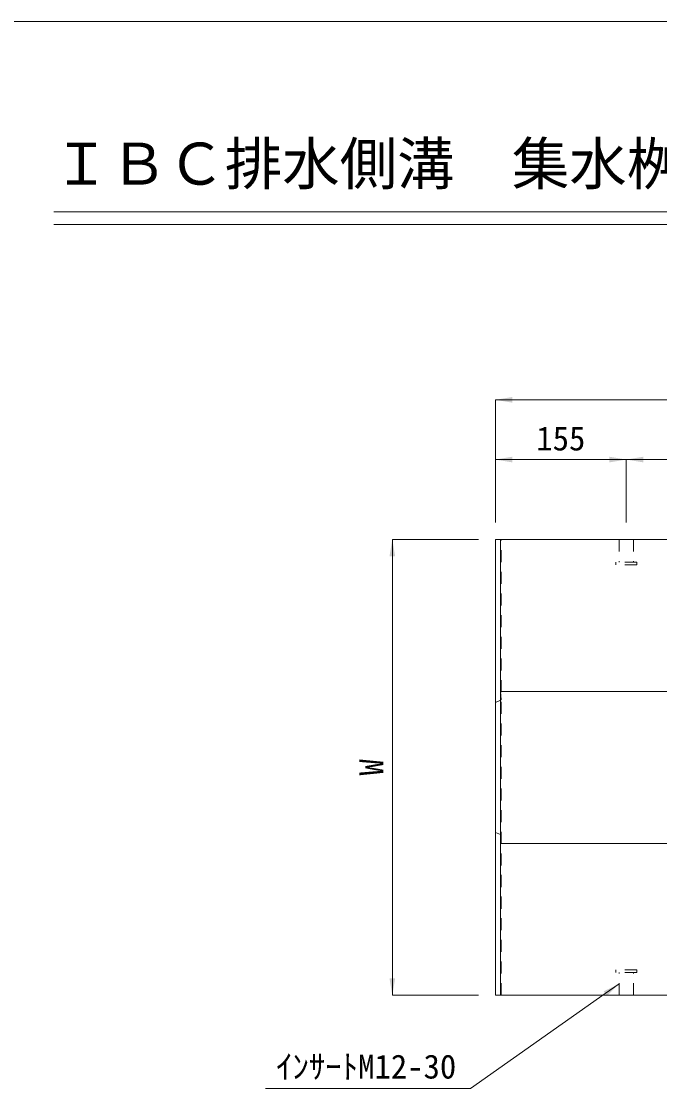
# Model space of a CAD drawing. Units: millimetres at full size; details may follow other scales. Extents: x 5964 to 125098, y -10801 to 28073.
# Drawn here: x 69942 to 70698, y 9586 to 10850 of the extents above; entities that cross this region are included whole.
import ezdxf
from ezdxf.enums import TextEntityAlignment as Align

# ---------------------------------------------------------------- set-up
doc = ezdxf.new("R2010")
doc.units = ezdxf.units.MM
doc.header["$LTSCALE"] = 19
doc.linetypes.add('USER1', pattern=[1.35, 0.75, -0.6])
for name, color, linetype, lineweight in [('0_2', 7, 'Continuous', 20), ('インサート', 3, 'USER1', 9), ('寸法線', 7, 'Continuous', 9), ('本体', 2, 'Continuous', 9), ('枠', 5, 'Continuous', 5)]:
    doc.layers.add(name, color=color, linetype=linetype, lineweight=lineweight)
doc.styles.add('ＭＳ ゴシック', font='')
doc.styles.get('ＭＳ ゴシック').set_extended_font_data('MS Gothic')

# ---------------------------------------------------------------- blocks, each defined once
blk = doc.blocks.new('filled_arrow')
at = {"color": 0, "linetype": 'Continuous', "lineweight": -2}
blk.add_solid([(7.5, 1.25), (0, 0), (7.5, -1.25)], dxfattribs=at)

msp = doc.modelspace()

# ---------------------------------------------------------------- linework, layer by layer
at = {"layer": '0_2'}
for p, q in [((69980.19, 10624.53), (71719.62, 10624.53)), ((69980.19, 10609.53), (71719.62, 10609.53))]:
    msp.add_line(p, q, dxfattribs=at)
at = {"layer": 'インサート'}
for p, q in [((70649.71, 10236.45), (70649.71, 10209.45)), ((70666.71, 10236.45), (70666.71, 10209.45)), ((70670.71, 10209.45), (70645.71, 10209.45)), ((70645.71, 10209.45), (70645.71, 10206.45)), ((70670.71, 10206.45), (70645.71, 10206.45)), ((70670.71, 10209.45), (70670.71, 10206.45)), ((70670.71, 9726.45), (70645.71, 9726.45)), ((70645.71, 9723.45), (70645.71, 9726.45)), ((70670.71, 9723.45), (70645.71, 9723.45)), ((70649.71, 9696.45), (70649.71, 9723.45)), ((70666.71, 9696.45), (70666.71, 9723.45)), ((70670.71, 9723.45), (70670.71, 9726.45))]:
    msp.add_line(p, q, dxfattribs=at)
at = {"layer": '寸法線'}
for p, q in [((70503.21, 10401.77), (71501.22, 10401.77)), ((70503.21, 10256.45), (70503.21, 10401.77)), ((70503.21, 10331.03), (70658.21, 10331.03)), ((70503.21, 10256.45), (70503.21, 10331.03)), ((70658.21, 10256.45), (70658.21, 10331.03)), ((70658.21, 10331.03), (71346.22, 10331.03)), ((70658.21, 10256.45), (70658.21, 10331.03)), ((70381.16, 10236.45), (70381.16, 9696.45)), ((70483.21, 10236.45), (70381.16, 10236.45)), ((70483.21, 9696.45), (70381.16, 9696.45))]:
    msp.add_line(p, q, dxfattribs=at)
msp.add_lwpolyline([(70649.71, 9709.95), (70633.36, 9698.43), (70473.53, 9585.87), (70230.87, 9585.87)], dxfattribs=at)
at = {"layer": '本体', "lineweight": 20}
for p, q in [((71501.22, 10236.45), (70503.21, 10236.45)), ((70503.21, 9696.45), (70503.21, 10236.45)), ((70503.21, 9696.45), (71501.22, 9696.45))]:
    msp.add_line(p, q, dxfattribs=at)
at = {"layer": '本体', "lineweight": 5}
msp.add_line((70509.21, 9696.45), (70509.21, 10236.45), dxfattribs=at)
at = {"layer": '本体', "color": 4, "linetype": 'USER1', "lineweight": 5}
for p, q in [((70510.21, 9696.45), (70510.21, 10236.45)), ((70509.21, 10056.45), (70510.21, 10046.45)), ((70510.21, 10046.45), (70509.21, 10046.02)), ((70510.21, 9886.45), (70509.21, 9886.88)), ((70509.21, 9876.45), (70510.21, 9886.45))]:
    msp.add_line(p, q, dxfattribs=at)
at = {"layer": '本体'}
for p, q in [((71495.21, 10056.45), (70509.21, 10056.45)), ((70509.21, 10046.02), (70503.21, 10043.45)), ((70509.21, 9886.88), (70503.21, 9889.45)), ((71495.21, 9876.45), (70509.21, 9876.45))]:
    msp.add_line(p, q, dxfattribs=at)
at = {"layer": '枠', "lineweight": 20}
msp.add_line((68070.6, 10850.09), (73670.6, 10850.09), dxfattribs=at)

# ---------------------------------------------------------------- block references
at = {"layer": '寸法線', "xscale": 2.67, "yscale": 2.67}
for p in [(70503.21, 10401.77), (70503.21, 10331.03), (70658.21, 10331.03)]:
    msp.add_blockref('filled_arrow', p, dxfattribs=at)
for p, rotation in [((70658.21, 10331.03), 180), ((70381.16, 10236.45), 270), ((70381.16, 9696.45), 90), ((70649.71, 9709.95), 215.2)]:
    msp.add_blockref('filled_arrow', p, dxfattribs=dict(at, rotation=rotation))

# ---------------------------------------------------------------- texts
at = {"layer": '0_2', "style": 'ＭＳ ゴシック'}
for s, height, p in [('ＩＢＣ排水側溝\u3000集水桝\u3000セミフラットＢⅢ型 ４００型\u3000', 49.84, (70879.59, 10681.5)), ('ｲﾝｻｰﾄM12-30', 28.48, (70350.18, 9612.04))]:
    msp.add_text(s, height=height, dxfattribs=at).set_placement(p, align=Align.MIDDLE_CENTER)
at = {"layer": '寸法線', "style": 'ＭＳ ゴシック'}
msp.add_text('155', height=28.48, dxfattribs=at).set_placement((70580.71, 10356.03), align=Align.MIDDLE_CENTER)
msp.add_text('W', height=28.48, rotation=90, dxfattribs=at).set_placement((70356.16, 9966.45), align=Align.MIDDLE_CENTER)

doc.saveas('drawing.dxf')
